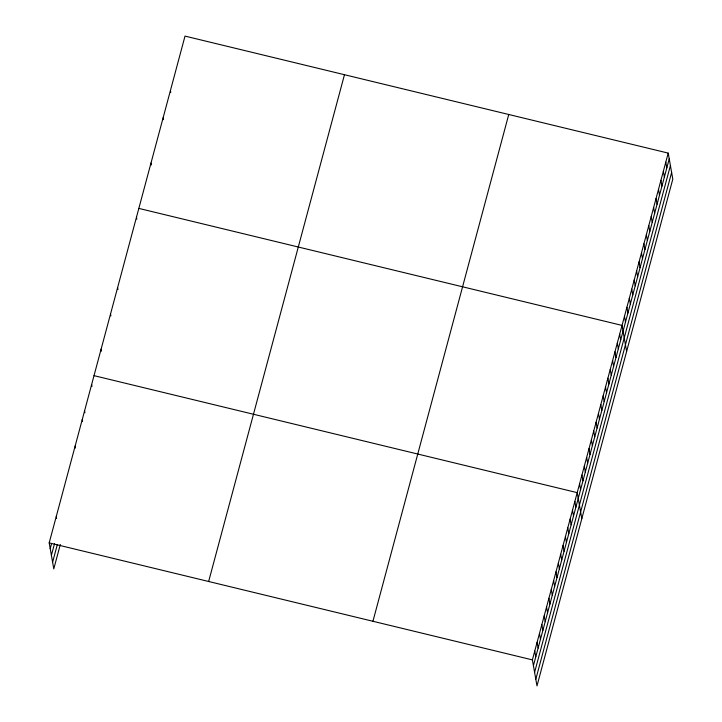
<?xml version="1.0" encoding="UTF-8"?>
<svg xmlns="http://www.w3.org/2000/svg" width="722" height="722" viewBox="0 0 722 722"><rect width="100%" height="100%" fill="white"/><g stroke="black" fill="none" stroke-linecap="round" stroke-linejoin="round"><path stroke-width="1.08" d="M60.332 544.442L53.78 568.891L49.195 542.881L185.012 36.1L668.22 153.109L672.805 179.119L536.987 685.9L532.394 659.89L668.22 153.109M50.215 548.657L51.524 543.765M51.388 555.335L54.538 543.594M52.607 562.212L57.318 544.614M208.649 581.49L344.475 74.709M372.94 621.272L508.757 114.491M533.414 665.657L669.24 158.876M534.596 672.335L670.413 165.555M535.805 679.221L671.631 172.441M138.841 208.405L622.039 325.414L626.624 351.424M94.013 375.648L577.221 492.648L581.806 518.667M49.195 542.881L532.394 659.89M665.783 162.17L666.803 167.946M663.356 171.24L664.375 177.016M660.928 180.31L661.948 186.086M658.5 189.381L659.511 195.157M656.063 198.451L657.083 204.218M653.636 207.521L654.655 213.288M651.208 216.582L652.219 222.358M648.771 225.652L649.791 231.428M646.343 234.722L647.363 240.498M643.916 243.792L644.936 249.568M641.479 252.862L642.499 258.638M639.051 261.933L640.071 267.7M636.623 270.994L637.643 276.77M634.196 280.064L635.207 285.84M631.759 289.134L632.779 294.91M629.331 298.204L630.351 303.98M626.904 307.274L627.914 313.05M624.467 316.344L625.487 322.111M619.684 334.214L620.694 339.99M617.319 343.013L618.339 348.789M614.963 351.813L615.983 357.589M612.599 360.621L613.619 366.388M610.243 369.42L611.263 375.196M607.888 378.22L608.908 383.996M605.523 387.028L606.543 392.795M603.168 395.827L604.188 401.603M600.812 404.627L601.823 410.403M598.448 413.426L599.468 419.202M596.092 422.235L597.112 428.002M593.728 431.034L594.747 436.81M591.372 439.833L592.392 445.609M589.017 448.642L590.027 454.409M586.652 457.441L587.672 463.217M584.297 466.241L585.316 472.017M581.932 475.04L582.952 480.816M579.576 483.848L580.596 489.624M574.856 501.447L575.876 507.223M572.501 510.255L573.521 516.022M570.145 519.055L571.156 524.831M567.781 527.854L568.801 533.63M565.425 536.654L566.445 542.43M563.061 545.462L564.081 551.238M560.705 554.261L561.725 560.037M558.35 563.061L559.36 568.837M555.985 571.869L557.005 577.636M553.63 580.668L554.649 586.444M551.265 589.468L552.285 595.244M548.91 598.276L549.929 604.043M546.554 607.076L547.574 612.852M544.189 615.875L545.209 621.651M541.834 624.674L542.854 630.45M539.478 633.483L540.489 639.25M537.114 642.282L538.134 648.058M534.758 651.082L535.778 656.858M170.428 90.512L170.771 92.434M163.145 117.722L163.479 119.644M150.988 163.064L151.331 164.986M136.476 217.205L136.819 219.136M117.605 287.627L117.948 289.549M110.529 314.034L110.872 315.956M101.089 349.24L101.432 351.163M91.658 384.447L91.992 386.369M84.582 410.854L84.916 412.776M82.218 419.653L82.561 421.576M75.142 446.061L75.485 447.983M56.271 516.474L56.614 518.396"/></g></svg>
